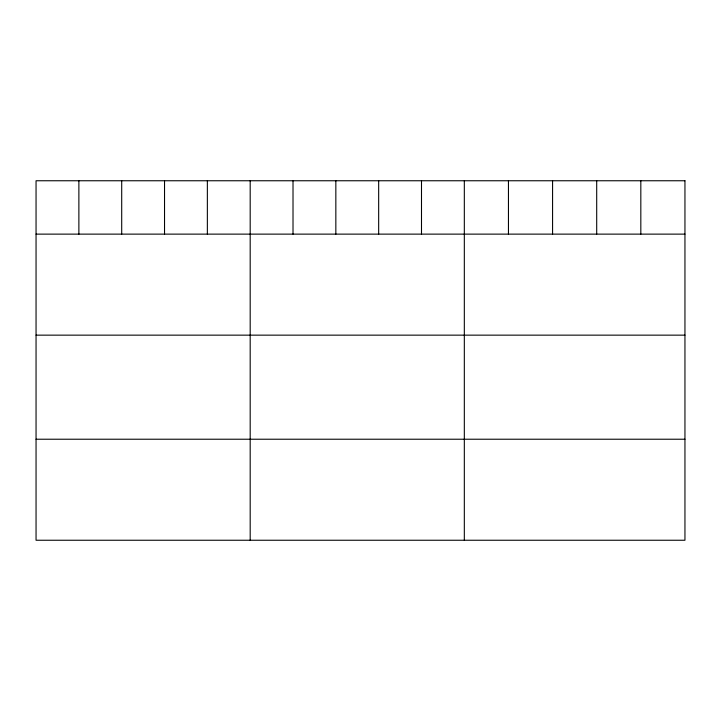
<?xml version="1.0" encoding="UTF-8"?>
<svg xmlns="http://www.w3.org/2000/svg" width="721" height="721" viewBox="0 0 721 721"><rect width="100%" height="100%" fill="white"/><g stroke="black" fill="none" stroke-linecap="round" stroke-linejoin="round"><path stroke-width="1.08" d="M36.05 234.127L684.95 234.127M36.05 335.148L684.95 335.148M36.05 439.224L684.95 439.224M640.825 180.755L640.825 234.127M596.7 180.755L596.7 234.127M552.574 180.755L552.574 234.127M508.449 180.755L508.449 234.127M464.324 180.755L464.324 540.245M421.497 180.755L421.497 234.127M378.669 180.755L378.669 234.127M335.842 180.755L335.842 234.127M293.014 180.755L293.014 234.127M250.187 180.755L250.187 540.245M207.36 180.755L207.36 234.127M164.532 180.755L164.532 234.127M121.705 180.755L121.705 234.127M78.877 180.755L78.877 234.127M684.95 180.755L36.05 180.755L36.05 540.245L684.95 540.245L684.95 180.755"/></g></svg>
